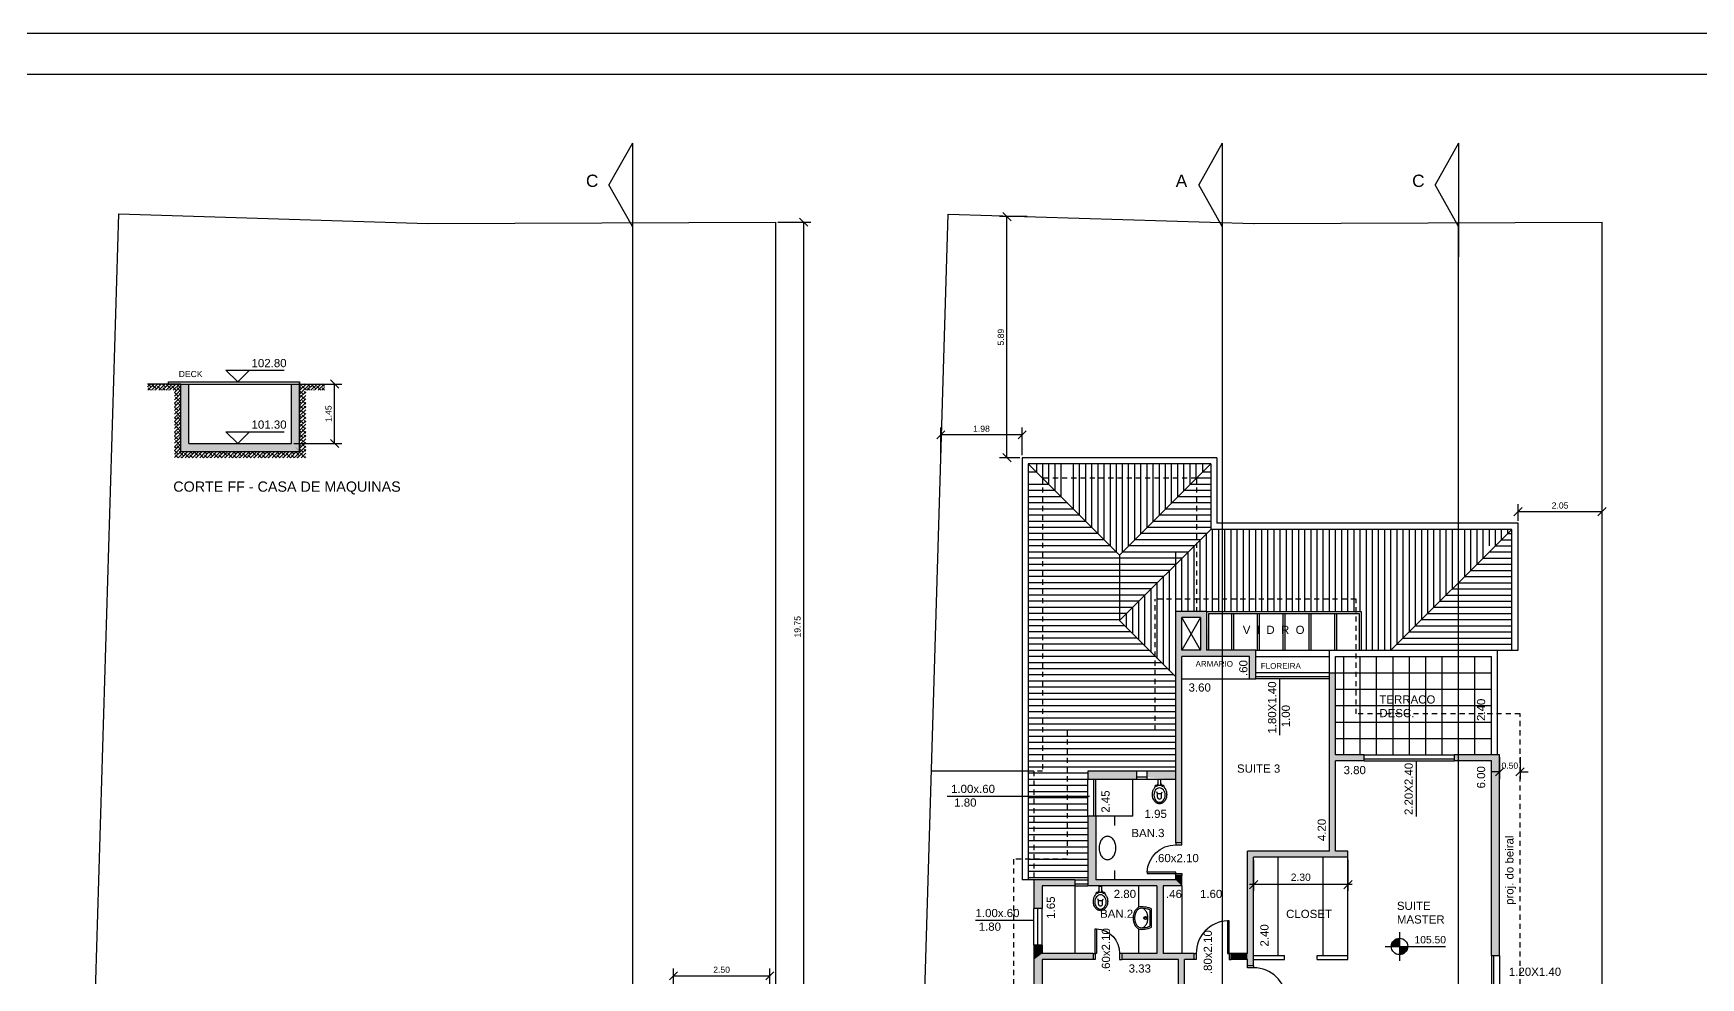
# Model space of a CAD drawing. Extents: x -23 to 90, y 6 to 84.
# Drawn here: x 25.28 to 65.95, y 61.38 to 84.43 of the extents above; entities that cross this region are included whole.
import ezdxf
from ezdxf.enums import TextEntityAlignment as Align

# ---------------------------------------------------------------- set-up
doc = ezdxf.new("R2010")
doc.units = 0
doc.header["$MEASUREMENT"] = 0
doc.linetypes.add('HIDDEN2', pattern=[0.1875, 0.125, -0.0625])
doc.layers.get('0').update_dxf_attribs({"linetype": 'CONTINUOUS'})
doc.layers.get('DEFPOINTS').update_dxf_attribs({"linetype": 'CONTINUOUS'})
for name, color, linetype in [('ALV', 6, 'CONTINUOUS'), ('CAIXILHO', 3, 'CONTINUOUS'), ('COTA', 7, 'CONTINUOUS'), ('COTAPR', 2, 'CONTINUOUS'), ('LOUCA20', 2, 'CONTINUOUS'), ('LOUCA50', 2, 'CONTINUOUS'), ('PEITORIL', 2, 'CONTINUOUS'), ('PISO', 11, 'CONTINUOUS'), ('PORTA', 2, 'CONTINUOUS'), ('PROJ', 21, 'HIDDEN2'), ('SIMBOLOG', 7, 'CONTINUOUS'), ('SOLID', 253, 'CONTINUOUS'), ('TELHADO', 21, 'CONTINUOUS'), ('TEXTO1', 5, 'CONTINUOUS'), ('VISTA1', 1, 'CONTINUOUS'), ('VISTA2', 2, 'CONTINUOUS'), ('VISTA5', 5, 'CONTINUOUS'), ('VISTA6', 6, 'CONTINUOUS')]:
    doc.layers.add(name, color=color, linetype=linetype)
doc.styles.add('ROMANS', font='romans', dxfattribs={"height": 0.2})
doc.styles.get("Standard").update_dxf_attribs({"font": 'swissl.ttf'})
doc.dimstyles.get("Standard").update_dxf_attribs({"dimtxt": 0.15, "dimasz": 0, "dimexe": 0.18, "dimexo": 0.06, "dimgap": 0.09, "dimtad": 1, "dimzin": 0, "dimdsep": 46, "dimtxsty": 'ROMANS', "dimtsz": 0.1, "dimcen": 0.09, "dimadec": 0, "dimazin": 0, "dimtfac": 1, "dimtix": 1, "dimtofl": 0, "dimtmove": 2, "dimatfit": 3, "dimfxl": 1, "dimtolj": 1, "dimtzin": 0, "dimarcsym": 0})

# ---------------------------------------------------------------- blocks, each defined once
blk = doc.blocks.new('PM80')
at = {"layer": 'PORTA'}
for points in [[(0.4, 0.075), (0.4, 0.875), (0.362, 0.875), (0.362, 0.075), (0.4, 0.075)], [(-0.45, 0.075), (-0.4, 0.075), (-0.4, -0.075), (-0.45, -0.075)], [(0.45, 0.075), (0.4, 0.075), (0.4, -0.075), (0.45, -0.075)]]:
    blk.add_lwpolyline(points, dxfattribs=at)
blk.add_arc((0.395, 0.08), 0.795, 92.362, 180.3876, dxfattribs=at)
blk = doc.blocks.new('BACIA2PL')
at = {"layer": 'LOUCA20'}
for p, q in [((-0.044, 0.15), (0.043, 0.15)), ((-0.051, -0.2), (0.051, -0.2)), ((-0.051, -0.288), (-0.051, -0.2)), ((0.051, -0.288), (0.051, -0.2))]:
    blk.add_line(p, q, dxfattribs=at)
for points in [[(-0.03, 0), (-0.03, 0.15)], [(0.032, 0), (0.032, 0.15)], [(-0.05, -0.2), (-0.063, -0.163)], [(0.05, -0.2), (0.062, -0.163)]]:
    blk.add_lwpolyline(points, dxfattribs=at)
blk.add_lwpolyline([(-0.138, -0.237, 0.078823), (-0.127, -0.306, 0.088058), (-0.097, -0.361, 0.105305), (-0.051, -0.4, 0.121887), (0, -0.413, 0.121887), (0.051, -0.4, 0.105305), (0.097, -0.361, 0.088058), (0.127, -0.306, 0.078823), (0.138, -0.237, 0.078823), (0.127, -0.169, 0.088058), (0.097, -0.114, 0.105305), (0.051, -0.075, 0.121887), (0, -0.063, 0.121887), (-0.051, -0.075, 0.105305), (-0.097, -0.114, 0.088058), (-0.127, -0.169, 0.078823)], format="xyb", close=True, dxfattribs=at)
for centre in [(-0.07, -0.025), (0.07, -0.025)]:
    blk.add_circle(centre, 0.00766, dxfattribs=at)
for centre, radius, start, end in [((0, 0), 0.0556, 122.78, 179.6714), ((0, 0), 0.0556, 0.3286, 54.4265), ((0, -0.284), 0.0509, 183.5219, 356.4781)]:
    blk.add_arc(centre, radius, start, end, dxfattribs=at)
at = {"layer": 'LOUCA50'}
blk.add_lwpolyline([(-0.175, -0.225, -0.069439), (-0.161, -0.136, -0.043663), (-0.124, -0.066, 0.015066), (-0.113, -0.053, 0.089395), (-0.1, 0), (0.1, 0, 0.12127), (0.113, -0.053, -0.009751), (0.118, -0.058, -0.007003), (0.124, -0.066, -0.013225), (0.142, -0.095, -0.020645), (0.161, -0.136, -0.020096), (0.171, -0.175, -0.021685), (0.175, -0.225, -0.019128), (0.171, -0.27, -0.020629), (0.161, -0.314, -0.020175), (0.145, -0.351, -0.021821), (0.124, -0.384, -0.025133), (0.096, -0.413, -0.028432), (0.065, -0.434, -0.029542), (0.033, -0.446, -0.030634), (0, -0.45, -0.030651), (-0.033, -0.446, -0.028489), (-0.065, -0.434, -0.028517), (-0.096, -0.413, -0.026288), (-0.124, -0.384, -0.011374), (-0.138, -0.363, -0.019462), (-0.161, -0.314, -0.005454), (-0.171, -0.278, -0.030993)], format="xyb", close=True, dxfattribs=at)
blk = doc.blocks.new('PM70')
at = {"layer": 'PORTA'}
for points in [[(0.35, 0.075), (0.312, 0.075), (0.312, 0.775), (0.35, 0.775), (0.35, 0.075)], [(-0.4, 0.075), (-0.35, 0.075), (-0.35, -0.075), (-0.4, -0.075)], [(0.4, 0.075), (0.35, 0.075), (0.35, -0.075), (0.4, -0.075)]]:
    blk.add_lwpolyline(points, dxfattribs=at)
blk.add_arc((0.345, 0.08), 0.695, 92.7111, 180.442, dxfattribs=at)
blk = doc.blocks.new('PM60')
at = {"layer": 'PORTA'}
for points in [[(0.3, 0.075), (0.3, 0.675), (0.262, 0.675), (0.262, 0.075), (0.3, 0.075)], [(-0.35, 0.075), (-0.3, 0.075), (-0.3, -0.075), (-0.35, -0.075)], [(0.35, 0.075), (0.3, 0.075), (0.3, -0.075), (0.35, -0.075)]]:
    blk.add_lwpolyline(points, dxfattribs=at)
blk.add_arc((0.296, 0.08), 0.596, 93.1812, 180.514, dxfattribs=at)
blk = doc.blocks.new('*D26')
at = {"color": 0, "linetype": 'ByBlock'}
for p, q in [((50.597, 64.256), (50.597, 63.499)), ((52.897, 64.256), (52.897, 63.499)), ((50.497, 63.549), (50.697, 63.749)), ((52.997, 63.649), (50.497, 63.649)), ((52.797, 63.549), (52.997, 63.749))]:
    blk.add_line(p, q, dxfattribs=at)
at = {"layer": 'DEFPOINTS', "color": 0, "linetype": 'ByBlock'}
for p in [(50.597, 64.318), (52.897, 64.318), (50.597, 63.649)]:
    blk.add_point(p, dxfattribs=at)
at = {"color": 0, "linetype": 'ByBlock'}
blk.add_text('2.30', height=0.18, dxfattribs=at).set_placement((51.747, 63.829), align=Align.MIDDLE_CENTER)
blk = doc.blocks.new('NIVEL')
at = {"layer": 'SIMBOLOG'}
for points in [[(-0.0035, 0), (0.0035, 0)], [(0, 0.0035), (0, -0.0035)]]:
    blk.add_lwpolyline(points, dxfattribs=at)
at = {"layer": 'SIMBOLOG', "const_width": 0.002}
for points in [[(0, 0.001, 0.414214), (-0.001, 0, 1)], [(0, -0.001, 0.414214), (0.001, 0, 1)]]:
    blk.add_lwpolyline(points, format="xyb", dxfattribs=at)
at = {"layer": 'SIMBOLOG'}
blk.add_circle((0, 0), 0.002, dxfattribs=at)
blk = doc.blocks.new('*D83')
at = {"color": 0, "linetype": 'ByBlock'}
for p, q in [((56.597, 66.758), (56.597, 66.223)), ((57.097, 66.758), (57.097, 66.223)), ((56.597, 66.403), (56.397, 66.403)), ((56.497, 66.303), (56.697, 66.503)), ((56.997, 66.303), (57.197, 66.503)), ((57.097, 66.403), (57.297, 66.403))]:
    blk.add_line(p, q, dxfattribs=at)
at = {"layer": 'DEFPOINTS', "color": 0, "linetype": 'ByBlock'}
for p in [(56.597, 66.818), (57.097, 66.818), (57.097, 66.403)]:
    blk.add_point(p, dxfattribs=at)
at = {"color": 0, "linetype": 'ByBlock'}
blk.add_text('0.50', height=0.15, dxfattribs=at).set_placement((56.847, 66.553), align=Align.MIDDLE_CENTER)
blk = doc.blocks.new('*D84')
at = {"color": 0, "linetype": 'ByBlock'}
for p, q in [((42.866, 74.527), (43.066, 74.727)), ((42.966, 74.187), (42.966, 74.807)), ((44.95, 74.627), (42.966, 74.627)), ((44.85, 74.527), (45.05, 74.727)), ((44.95, 74.128), (44.95, 74.807))]:
    blk.add_line(p, q, dxfattribs=at)
at = {"layer": 'DEFPOINTS', "color": 0, "linetype": 'ByBlock'}
for p in [(42.966, 74.627), (42.966, 74.127), (44.95, 74.068)]:
    blk.add_point(p, dxfattribs=at)
at = {"color": 0, "linetype": 'ByBlock'}
blk.add_text('1.98', height=0.15, dxfattribs=at).set_placement((43.958, 74.777), align=Align.MIDDLE_CENTER)
blk = doc.blocks.new('*D85')
at = {"color": 0, "linetype": 'ByBlock'}
for p, q in [((56.947, 72.653), (57.147, 72.853)), ((57.047, 72.528), (57.047, 72.933)), ((58.997, 72.653), (59.197, 72.853)), ((59.097, 72.528), (59.097, 72.933)), ((57.047, 72.753), (59.097, 72.753))]:
    blk.add_line(p, q, dxfattribs=at)
at = {"layer": 'DEFPOINTS', "color": 0, "linetype": 'ByBlock'}
for p in [(57.047, 72.468), (59.097, 72.753), (59.097, 72.468)]:
    blk.add_point(p, dxfattribs=at)
at = {"color": 0, "linetype": 'ByBlock'}
blk.add_text('2.05', height=0.15, dxfattribs=at).set_placement((58.072, 72.903), align=Align.MIDDLE_CENTER)
blk = doc.blocks.new('*D136')
at = {"color": 0, "linetype": 'ByBlock'}
for p, q in [((36.494, 61.323), (36.694, 61.523)), ((36.594, 61.128), (36.594, 61.603)), ((36.594, 61.423), (38.944, 61.423)), ((38.844, 61.323), (39.044, 61.523)), ((38.944, 61.128), (38.944, 61.603))]:
    blk.add_line(p, q, dxfattribs=at)
at = {"layer": 'DEFPOINTS', "color": 0, "linetype": 'ByBlock'}
for p in [(38.944, 61.423), (36.594, 61.068), (38.944, 61.068)]:
    blk.add_point(p, dxfattribs=at)
at = {"color": 0, "linetype": 'ByBlock'}
blk.add_text('2.50', height=0.15, dxfattribs=at).set_placement((37.769, 61.573), align=Align.MIDDLE_CENTER)
blk = doc.blocks.new('*X157')
at = {"color": 0}
for p, q in [((25.681, 75.797), (25.75, 75.867)), ((25.689, 75.717), (25.839, 75.867)), ((25.765, 75.793), (25.692, 75.867)), ((25.753, 75.717), (25.699, 75.771)), ((25.777, 75.717), (25.927, 75.867)), ((25.898, 75.749), (25.787, 75.859)), ((25.842, 75.717), (25.831, 75.727)), ((25.866, 75.717), (26.016, 75.867)), ((26.018, 75.717), (25.92, 75.815)), ((25.954, 75.717), (26.104, 75.867)), ((25.986, 75.837), (25.957, 75.867)), ((26.042, 75.717), (26.192, 75.867)), ((26.119, 75.793), (26.045, 75.867)), ((26.107, 75.717), (26.052, 75.771)), ((26.131, 75.717), (26.281, 75.867)), ((26.251, 75.749), (26.141, 75.859)), ((26.195, 75.717), (26.185, 75.727)), ((26.219, 75.717), (26.369, 75.867)), ((26.384, 75.705), (26.273, 75.815)), ((26.307, 75.717), (26.457, 75.867)), ((26.34, 75.837), (26.31, 75.867)), ((26.341, 75.662), (26.491, 75.812)), ((26.341, 75.573), (26.491, 75.723)), ((26.428, 75.572), (26.341, 75.659)), ((26.472, 75.793), (26.399, 75.867)), ((26.491, 75.686), (26.406, 75.771)), ((29.391, 75.795), (29.463, 75.867)), ((29.391, 75.707), (29.551, 75.867)), ((29.391, 75.618), (29.639, 75.867)), ((29.433, 75.749), (29.391, 75.791)), ((29.478, 75.616), (29.391, 75.703)), ((29.391, 75.53), (29.541, 75.68)), ((29.554, 75.717), (29.455, 75.815)), ((29.522, 75.837), (29.492, 75.867)), ((29.541, 75.641), (29.5, 75.683)), ((29.578, 75.717), (29.728, 75.867)), ((29.654, 75.793), (29.581, 75.867)), ((29.642, 75.717), (29.588, 75.771)), ((29.666, 75.717), (29.816, 75.867)), ((29.787, 75.749), (29.676, 75.859)), ((29.731, 75.717), (29.721, 75.727)), ((29.755, 75.717), (29.905, 75.867)), ((29.908, 75.717), (29.809, 75.815)), ((29.843, 75.717), (29.993, 75.867)), ((29.875, 75.837), (29.846, 75.867)), ((29.931, 75.717), (29.995, 75.78)), ((29.995, 75.806), (29.934, 75.867)), ((29.995, 75.717), (29.942, 75.771)), ((26.341, 75.485), (26.491, 75.635)), ((26.341, 75.397), (26.491, 75.547)), ((26.341, 75.308), (26.491, 75.458)), ((26.384, 75.351), (26.341, 75.394)), ((26.341, 75.22), (26.491, 75.37)), ((26.428, 75.218), (26.341, 75.305)), ((26.341, 75.131), (26.491, 75.281)), ((26.472, 75.439), (26.362, 75.55)), ((26.491, 75.332), (26.406, 75.417)), ((26.491, 75.597), (26.45, 75.638)), ((26.491, 75.244), (26.45, 75.285)), ((29.391, 75.441), (29.541, 75.591)), ((29.391, 75.353), (29.541, 75.503)), ((29.433, 75.395), (29.391, 75.437)), ((29.391, 75.265), (29.541, 75.415)), ((29.478, 75.263), (29.391, 75.349)), ((29.391, 75.176), (29.541, 75.326)), ((29.522, 75.484), (29.411, 75.594)), ((29.541, 75.376), (29.455, 75.462)), ((29.541, 75.287), (29.5, 75.329)), ((26.341, 75.043), (26.491, 75.193)), ((26.341, 74.955), (26.491, 75.105)), ((26.384, 74.998), (26.341, 75.04)), ((26.341, 74.866), (26.491, 75.016)), ((26.428, 74.865), (26.341, 74.952)), ((26.341, 74.778), (26.491, 74.928)), ((26.341, 74.69), (26.491, 74.84)), ((26.472, 75.086), (26.362, 75.196)), ((26.472, 74.732), (26.362, 74.843)), ((26.491, 74.979), (26.406, 75.064)), ((26.491, 74.89), (26.45, 74.931)), ((29.391, 75.088), (29.541, 75.238)), ((29.391, 75), (29.541, 75.15)), ((29.433, 75.042), (29.391, 75.084)), ((29.391, 74.911), (29.541, 75.061)), ((29.478, 74.909), (29.391, 74.996)), ((29.391, 74.823), (29.541, 74.973)), ((29.391, 74.734), (29.541, 74.884)), ((29.522, 75.13), (29.411, 75.241)), ((29.522, 74.777), (29.411, 74.887)), ((29.541, 75.022), (29.455, 75.108)), ((29.541, 74.934), (29.5, 74.975)), ((26.341, 74.601), (26.491, 74.751)), ((26.384, 74.644), (26.341, 74.687)), ((26.341, 74.513), (26.491, 74.663)), ((26.428, 74.511), (26.341, 74.598)), ((26.341, 74.424), (26.491, 74.574)), ((26.341, 74.336), (26.491, 74.486)), ((26.472, 74.379), (26.362, 74.489)), ((26.491, 74.625), (26.406, 74.71)), ((26.491, 74.537), (26.45, 74.578)), ((29.391, 74.646), (29.541, 74.796)), ((29.433, 74.688), (29.391, 74.73)), ((29.391, 74.558), (29.541, 74.708)), ((29.478, 74.556), (29.391, 74.642)), ((29.391, 74.469), (29.541, 74.619)), ((29.391, 74.381), (29.541, 74.531)), ((29.391, 74.292), (29.541, 74.442)), ((29.522, 74.423), (29.411, 74.533)), ((29.541, 74.669), (29.455, 74.754)), ((29.541, 74.58), (29.5, 74.622)), ((26.341, 74.248), (26.491, 74.398)), ((26.384, 74.29), (26.341, 74.333)), ((26.341, 74.159), (26.491, 74.309)), ((26.428, 74.158), (26.341, 74.245)), ((26.341, 74.071), (26.491, 74.221)), ((26.431, 74.067), (26.362, 74.136)), ((26.491, 74.272), (26.406, 74.357)), ((26.425, 74.067), (26.575, 74.217)), ((26.561, 74.114), (26.45, 74.224)), ((26.519, 74.067), (26.494, 74.092)), ((26.514, 74.067), (26.664, 74.217)), ((26.693, 74.069), (26.583, 74.18)), ((26.602, 74.067), (26.752, 74.217)), ((26.649, 74.202), (26.635, 74.217)), ((26.69, 74.067), (26.84, 74.217)), ((26.785, 74.067), (26.715, 74.136)), ((26.782, 74.158), (26.723, 74.217)), ((26.779, 74.067), (26.929, 74.217)), ((26.914, 74.114), (26.811, 74.217)), ((26.873, 74.067), (26.848, 74.092)), ((26.867, 74.067), (27.017, 74.217)), ((27.047, 74.069), (26.936, 74.18)), ((26.956, 74.067), (27.106, 74.217)), ((27.003, 74.202), (26.988, 74.217)), ((27.044, 74.067), (27.194, 74.217)), ((27.138, 74.067), (27.069, 74.136)), ((27.135, 74.158), (27.076, 74.217)), ((27.132, 74.067), (27.282, 74.217)), ((27.268, 74.114), (27.165, 74.217)), ((27.226, 74.067), (27.202, 74.092)), ((27.221, 74.067), (27.371, 74.217)), ((27.4, 74.069), (27.29, 74.18)), ((27.309, 74.067), (27.459, 74.217)), ((27.356, 74.202), (27.342, 74.217)), ((27.398, 74.067), (27.548, 74.217)), ((27.492, 74.067), (27.422, 74.136)), ((27.489, 74.158), (27.43, 74.217)), ((27.486, 74.067), (27.636, 74.217)), ((27.621, 74.114), (27.518, 74.217)), ((27.58, 74.067), (27.555, 74.092)), ((27.574, 74.067), (27.724, 74.217)), ((27.754, 74.069), (27.643, 74.18)), ((27.663, 74.067), (27.813, 74.217)), ((27.71, 74.202), (27.695, 74.217)), ((27.751, 74.067), (27.901, 74.217)), ((27.845, 74.067), (27.776, 74.136)), ((27.842, 74.158), (27.784, 74.217)), ((27.839, 74.067), (27.989, 74.217)), ((27.975, 74.114), (27.872, 74.217)), ((27.934, 74.067), (27.909, 74.092)), ((27.928, 74.067), (28.078, 74.217)), ((28.107, 74.069), (27.997, 74.18)), ((28.016, 74.067), (28.166, 74.217)), ((28.063, 74.202), (28.049, 74.217)), ((28.105, 74.067), (28.255, 74.217)), ((28.199, 74.067), (28.13, 74.136)), ((28.196, 74.158), (28.137, 74.217)), ((28.193, 74.067), (28.343, 74.217)), ((28.328, 74.114), (28.226, 74.217)), ((28.287, 74.067), (28.262, 74.092)), ((28.281, 74.067), (28.431, 74.217)), ((28.461, 74.069), (28.351, 74.18)), ((28.37, 74.067), (28.52, 74.217)), ((28.417, 74.202), (28.402, 74.217)), ((28.458, 74.067), (28.608, 74.217)), ((28.552, 74.067), (28.483, 74.136)), ((28.549, 74.158), (28.491, 74.217)), ((28.547, 74.067), (28.697, 74.217)), ((28.682, 74.114), (28.579, 74.217)), ((28.641, 74.067), (28.616, 74.092)), ((28.635, 74.067), (28.785, 74.217)), ((28.815, 74.069), (28.704, 74.18)), ((28.723, 74.067), (28.873, 74.217)), ((28.77, 74.202), (28.756, 74.217)), ((28.812, 74.067), (28.962, 74.217)), ((28.906, 74.067), (28.837, 74.136)), ((28.903, 74.158), (28.844, 74.217)), ((28.9, 74.067), (29.05, 74.217)), ((29.036, 74.114), (28.933, 74.217)), ((28.994, 74.067), (28.969, 74.092)), ((28.989, 74.067), (29.139, 74.217)), ((29.168, 74.069), (29.058, 74.18)), ((29.077, 74.067), (29.227, 74.217)), ((29.124, 74.202), (29.109, 74.217)), ((29.165, 74.067), (29.315, 74.217)), ((29.259, 74.067), (29.19, 74.136)), ((29.257, 74.158), (29.198, 74.217)), ((29.254, 74.067), (29.541, 74.354)), ((29.389, 74.114), (29.286, 74.217)), ((29.348, 74.067), (29.323, 74.092)), ((29.342, 74.067), (29.541, 74.266)), ((29.433, 74.335), (29.391, 74.377)), ((29.478, 74.202), (29.391, 74.288)), ((29.522, 74.069), (29.411, 74.18)), ((29.43, 74.067), (29.541, 74.177)), ((29.541, 74.315), (29.455, 74.401)), ((29.541, 74.227), (29.5, 74.268)), ((29.519, 74.067), (29.541, 74.089))]:
    blk.add_line(p, q, dxfattribs=at)
blk = doc.blocks.new('*D158')
at = {"color": 0, "linetype": 'ByBlock'}
for p, q in [((29.251, 75.867), (30.424, 75.867)), ((30.344, 75.767), (30.144, 75.967)), ((30.244, 74.417), (30.244, 75.867)), ((30.344, 74.317), (30.144, 74.517)), ((29.251, 74.417), (30.424, 74.417))]:
    blk.add_line(p, q, dxfattribs=at)
at = {"layer": 'DEFPOINTS', "color": 0, "linetype": 'ByBlock'}
for p in [(29.191, 75.867), (30.244, 75.867), (29.191, 74.417)]:
    blk.add_point(p, dxfattribs=at)
at = {"color": 0, "linetype": 'ByBlock'}
blk.add_text('1.45', height=0.15, rotation=90, dxfattribs=at).set_placement((30.094, 75.142), align=Align.MIDDLE_CENTER)
blk = doc.blocks.new('*D162')
at = {"color": 0, "linetype": 'ByBlock'}
for p, q in [((39.143, 79.818), (39.949, 79.818)), ((39.869, 79.718), (39.669, 79.918)), ((39.769, 79.818), (39.769, 60.068)), ((39.143, 60.068), (39.949, 60.068)), ((39.869, 59.968), (39.669, 60.168))]:
    blk.add_line(p, q, dxfattribs=at)
at = {"layer": 'DEFPOINTS', "color": 0, "linetype": 'ByBlock'}
for p in [(39.083, 79.818), (39.083, 60.068), (39.769, 60.068)]:
    blk.add_point(p, dxfattribs=at)
at = {"color": 0, "linetype": 'ByBlock'}
blk.add_text('19.75', height=0.15, rotation=90, dxfattribs=at).set_placement((39.619, 69.943), align=Align.MIDDLE_CENTER)
blk = doc.blocks.new('*D166')
at = {"color": 0, "linetype": 'ByBlock'}
for p, q in [((49.522, 79.954), (48.849, 79.954)), ((49.129, 79.854), (48.929, 80.054)), ((49.029, 74.068), (49.029, 79.954)), ((49.339, 74.068), (48.849, 74.068)), ((49.129, 73.968), (48.929, 74.168))]:
    blk.add_line(p, q, dxfattribs=at)
at = {"layer": 'DEFPOINTS', "color": 0, "linetype": 'ByBlock'}
for p in [(49.029, 79.954), (49.582, 79.954), (49.399, 74.068)]:
    blk.add_point(p, dxfattribs=at)
at = {"color": 0, "linetype": 'ByBlock'}
blk.add_text('5.89', height=0.15, rotation=90, dxfattribs=at).set_placement((48.879, 77.011), align=Align.MIDDLE_CENTER)

msp = doc.modelspace()

# ---------------------------------------------------------------- linework, layer by layer
for p, q in [((-23.303, 84.427), (90.408, 84.427)), ((39.893, 81.604), (39.893, 44.818)), ((26.32, 45.034), (27.364, 80.019)), ((27.364, 80.019), (34.902, 79.784)), ((34.902, 79.784), (43.393, 79.818)), ((43.393, 68.361), (43.393, 79.818)), ((46.548, 45.032), (47.591, 80.016)), ((47.591, 80.016), (55.054, 79.784)), ((55.056, 79.786), (63.546, 79.821)), ((60.046, 43.835), (60.046, 79.821)), ((63.546, 44.818), (63.546, 79.821)), ((54.279, 78.973), (54.279, 44.071)), ((43.393, 60.803), (43.393, 68.361)), ((53.296, 68.668), (54.946, 68.668)), ((49.686, 66.418), (47.186, 66.418)), ((49.686, 63.768), (49.399, 63.768)), ((50.686, 63.618), (50.686, 61.968)), ((53.296, 63.618), (53.296, 61.968)), ((58.955, 62.14), (59.727, 62.14))]:
    msp.add_line(p, q)
at = {"color": 6}
msp.add_line((-20.803, 83.427), (89.408, 83.427), dxfattribs=at)
at = {"layer": 'ALV'}
for p, q in [((53.899, 70.318), (53.146, 70.318)), ((53.146, 64.668), (53.146, 70.318)), ((53.749, 70.168), (53.296, 70.168)), ((53.296, 69.368), (53.296, 70.168)), ((53.749, 70.168), (53.749, 69.368)), ((53.899, 70.318), (53.899, 69.368)), ((53.749, 69.368), (53.296, 69.368)), ((54.946, 69.218), (53.296, 69.218)), ((53.296, 64.668), (53.296, 69.218)), ((55.096, 69.368), (53.899, 69.368)), ((54.946, 68.668), (54.946, 69.218)), ((55.096, 68.668), (55.096, 69.368)), ((56.896, 64.468), (56.896, 68.818)), ((56.896, 68.818), (57.046, 68.818)), ((57.046, 66.818), (57.046, 68.818)), ((54.946, 68.668), (55.096, 68.668)), ((57.746, 66.818), (57.046, 66.818)), ((57.746, 66.668), (57.746, 66.818)), ((61.046, 66.818), (59.946, 66.818)), ((59.946, 66.668), (59.946, 66.818)), ((61.046, 61.918), (61.046, 66.818)), ((50.999, 66.418), (50.999, 66.218)), ((52.199, 66.418), (50.999, 66.418)), ((52.199, 66.218), (52.199, 66.418)), ((53.146, 66.418), (52.449, 66.418)), ((52.449, 66.218), (52.449, 66.418)), ((57.046, 64.468), (57.046, 66.668)), ((57.746, 66.668), (57.046, 66.668)), ((60.846, 66.668), (59.946, 66.668)), ((60.846, 61.918), (60.846, 66.668)), ((52.199, 66.218), (50.999, 66.218)), ((53.146, 66.218), (52.449, 66.218)), ((51.199, 65.318), (50.999, 65.318)), ((50.999, 65.318), (50.999, 63.618)), ((51.199, 65.318), (51.199, 63.768)), ((53.296, 64.668), (53.146, 64.668)), ((56.896, 64.468), (54.896, 64.468)), ((54.896, 61.968), (54.896, 64.468)), ((57.346, 64.318), (55.046, 64.318)), ((55.046, 61.668), (55.046, 64.318)), ((57.346, 64.468), (57.046, 64.468)), ((57.346, 64.318), (57.346, 64.468)), ((53.146, 63.768), (53.146, 63.868)), ((53.296, 63.868), (53.146, 63.868)), ((53.296, 63.618), (53.296, 63.868)), ((49.686, 63.768), (49.686, 63.068)), ((50.686, 63.768), (49.686, 63.768)), ((49.886, 63.618), (49.886, 63.068)), ((50.686, 63.618), (49.886, 63.618)), ((50.686, 63.768), (50.686, 63.618)), ((52.686, 63.618), (50.999, 63.618)), ((53.146, 63.768), (51.199, 63.768)), ((52.686, 63.618), (52.686, 61.968)), ((53.296, 63.618), (52.836, 63.618)), ((52.836, 63.618), (52.836, 61.968)), ((49.886, 63.068), (49.686, 63.068)), ((49.886, 62.168), (49.686, 62.168)), ((49.686, 62.168), (49.686, 61.818)), ((49.886, 62.168), (49.886, 61.968)), ((51.128, 61.968), (49.886, 61.968)), ((51.128, 61.968), (51.128, 61.818)), ((52.686, 61.968), (51.828, 61.968)), ((51.828, 61.968), (51.828, 61.818)), ((53.596, 61.968), (52.836, 61.968)), ((53.596, 61.818), (53.596, 61.968)), ((54.496, 61.818), (54.496, 61.968)), ((54.896, 61.968), (54.496, 61.968)), ((60.846, 61.918), (61.046, 61.918)), ((49.686, 61.818), (49.686, 59.518)), ((49.886, 61.818), (49.886, 59.518)), ((51.128, 61.818), (49.886, 61.818)), ((53.212, 61.818), (51.828, 61.818)), ((53.212, 61.218), (53.212, 61.818)), ((53.362, 61.218), (53.362, 61.818)), ((53.596, 61.818), (53.362, 61.818)), ((54.896, 61.818), (54.496, 61.818)), ((54.896, 61.668), (54.896, 61.818)), ((55.046, 61.668), (54.896, 61.668))]:
    msp.add_line(p, q, dxfattribs=at)
at = {"layer": 'CAIXILHO'}
for p, q in [((53.899, 70.318), (57.673, 70.318)), ((53.949, 70.268), (57.623, 70.268)), ((53.949, 70.268), (53.949, 69.368)), ((54.503, 70.268), (54.503, 69.368)), ((54.553, 70.268), (54.553, 69.368)), ((55.132, 70.268), (55.132, 69.368)), ((55.182, 70.268), (55.182, 69.368)), ((55.761, 70.268), (55.761, 69.368)), ((55.811, 70.268), (55.811, 69.368)), ((56.39, 70.268), (56.39, 69.368)), ((56.44, 70.268), (56.44, 69.368)), ((57.019, 70.268), (57.019, 69.368)), ((57.069, 70.268), (57.069, 69.368)), ((57.623, 70.268), (57.623, 69.368)), ((57.673, 70.318), (57.673, 69.368)), ((56.896, 68.818), (55.096, 68.818)), ((56.896, 68.718), (55.096, 68.718)), ((56.896, 68.668), (55.096, 68.668)), ((57.746, 66.718), (59.946, 66.718)), ((57.746, 66.668), (59.946, 66.668)), ((51.149, 65.318), (51.149, 66.218)), ((51.199, 65.318), (51.199, 66.218)), ((52.449, 66.268), (52.199, 66.268)), ((52.449, 66.218), (52.199, 66.218)), ((55.646, 61.918), (55.646, 64.318)), ((56.746, 61.918), (56.746, 64.318)), ((57.346, 61.818), (57.346, 64.318)), ((50.686, 63.668), (50.999, 63.668)), ((49.786, 62.168), (49.786, 63.068)), ((55.046, 61.918), (55.796, 61.918)), ((55.796, 61.818), (55.796, 61.918)), ((56.596, 61.818), (56.596, 61.918)), ((56.596, 61.918), (57.346, 61.918)), ((60.896, 61.918), (60.896, 60.718)), ((55.046, 61.818), (55.796, 61.818)), ((56.596, 61.818), (57.346, 61.818))]:
    msp.add_line(p, q, dxfattribs=at)
at = {"layer": 'COTAPR'}
for p, q in [((29.977, 76.204), (31.396, 76.204)), ((30.265, 75.917), (29.977, 76.204)), ((30.265, 75.917), (30.554, 76.204)), ((30.265, 74.417), (29.977, 74.704)), ((29.977, 74.704), (31.396, 74.704)), ((30.265, 74.417), (30.554, 74.704)), ((55.685, 67.296), (55.685, 68.668)), ((59.016, 65.309), (59.016, 66.681)), ((47.572, 65.808), (51.042, 65.808)), ((48.258, 62.785), (49.69, 62.785))]:
    msp.add_line(p, q, dxfattribs=at)
at = {"layer": 'LOUCA20'}
for points in [[(51.276, 64.543, 0.072802), (51.292, 64.431, 0.0839), (51.336, 64.342, 0.106546), (51.407, 64.278, 0.130916), (51.482, 64.258, 0.130916), (51.557, 64.278, 0.106546), (51.627, 64.342, 0.0839), (51.671, 64.431, 0.072802), (51.687, 64.543, 0.072802), (51.671, 64.656, 0.0839), (51.627, 64.745, 0.106546), (51.557, 64.808, 0.130916), (51.482, 64.828, 0.130916), (51.407, 64.808, 0.106546), (51.336, 64.745, 0.0839), (51.292, 64.656, 0.072802)], [(52.305, 63.071, 0.13694), (52.246, 63.055, 0.106999), (52.19, 63.001, 0.081148), (52.156, 62.928, 0.069152), (52.142, 62.833, 0.069152), (52.156, 62.739, 0.081148), (52.19, 62.666, 0.106999), (52.246, 62.612, 0.13694), (52.305, 62.596, 0.13694), (52.364, 62.612, 0.106999), (52.42, 62.666, 0.081148), (52.454, 62.739, 0.069152), (52.467, 62.833, 0.069152), (52.454, 62.928, 0.081148), (52.42, 63.001, 0.106999), (52.364, 63.055, 0.13694)]]:
    msp.add_lwpolyline(points, format="xyb", close=True, dxfattribs=at)
for points in [[(52.517, 63.033, 0.035203), (52.46, 63.052, 0.062235), (52.305, 63.071, 0.062235)], [(52.305, 62.596, 0.062235), (52.46, 62.615, 0.035203), (52.517, 62.634, 0.107064)]]:
    msp.add_lwpolyline(points, format="xyb", dxfattribs=at)
msp.add_lwpolyline([(52.517, 63.033), (52.517, 62.634)], dxfattribs=at)
for radius in [0.0375, 0.025]:
    msp.add_circle((52.405, 62.833), radius, dxfattribs=at)
msp.add_arc((50.875, 64.543), 0.0000145, 324.8115, 35.1885, dxfattribs=at)
at = {"layer": 'LOUCA50'}
msp.add_lwpolyline([(52.305, 62.558, 0.06556), (52.474, 62.581, 0.0467), (52.555, 62.611), (52.555, 63.056, 0.0467), (52.474, 63.086, 0.06556), (52.305, 63.108, 0.130159), (52.232, 63.089, 0.106469), (52.164, 63.028, 0.084248), (52.121, 62.942, 0.073281), (52.105, 62.833, 0.073281), (52.121, 62.725, 0.084248), (52.164, 62.639, 0.106469), (52.232, 62.578, 0.130159)], format="xyb", close=True, dxfattribs=at)
at = {"layer": 'PEITORIL'}
for p, q in [((54.149, 74.068), (49.399, 74.068)), ((49.399, 74.068), (49.399, 63.768)), ((54.149, 74.068), (54.149, 72.468)), ((49.549, 73.918), (49.549, 63.768)), ((53.999, 73.918), (49.549, 73.918)), ((49.549, 73.918), (51.774, 71.693)), ((53.999, 73.918), (51.774, 71.693)), ((53.999, 73.918), (53.999, 72.318)), ((61.496, 72.468), (54.149, 72.468)), ((61.496, 69.368), (61.496, 72.468)), ((53.999, 72.318), (51.774, 70.093)), ((61.346, 72.318), (53.999, 72.318)), ((61.346, 72.318), (58.396, 69.368)), ((61.346, 69.368), (61.346, 72.318)), ((51.774, 71.693), (51.774, 70.093)), ((51.774, 70.093), (53.146, 68.721)), ((55.096, 69.368), (60.996, 69.368)), ((55.096, 69.218), (56.896, 69.218)), ((56.896, 68.818), (56.896, 69.368)), ((57.046, 68.818), (57.046, 69.218)), ((57.046, 69.218), (60.846, 69.218)), ((60.846, 66.818), (60.846, 69.218)), ((60.996, 66.818), (60.996, 69.368)), ((60.996, 69.368), (61.496, 69.368)), ((52.449, 66.418), (52.199, 66.418)), ((50.999, 65.318), (50.999, 66.218)), ((52.099, 65.318), (52.099, 66.218)), ((52.099, 65.318), (51.199, 65.318)), ((51.649, 65.318), (51.649, 65.089)), ((51.649, 63.997), (51.649, 63.768)), ((50.686, 63.768), (50.999, 63.768)), ((50.686, 63.618), (50.999, 63.618)), ((52.236, 63.618), (52.236, 63.091)), ((49.686, 62.168), (49.686, 63.068)), ((49.886, 62.168), (49.886, 63.068)), ((52.236, 62.576), (52.236, 61.968)), ((60.846, 61.918), (60.846, 60.718)), ((61.046, 61.918), (61.046, 60.718))]:
    msp.add_line(p, q, dxfattribs=at)
at = {"layer": 'PISO'}
for p, q in [((53.749, 70.168), (53.296, 69.368)), ((53.749, 69.368), (53.296, 70.168)), ((57.246, 66.818), (57.246, 69.218)), ((57.646, 66.818), (57.646, 69.218)), ((58.046, 66.818), (58.046, 69.218)), ((58.446, 66.818), (58.446, 69.218)), ((58.846, 66.818), (58.846, 69.218)), ((59.246, 66.818), (59.246, 69.218)), ((59.646, 66.818), (59.646, 69.218)), ((60.046, 66.818), (60.046, 69.218)), ((60.446, 66.818), (60.446, 69.218)), ((57.046, 68.818), (60.846, 68.818)), ((57.046, 68.418), (60.846, 68.418)), ((57.046, 68.018), (60.846, 68.018)), ((57.046, 67.618), (60.846, 67.618)), ((57.046, 67.218), (60.846, 67.218)), ((57.746, 66.818), (59.946, 66.818))]:
    msp.add_line(p, q, dxfattribs=at)
at = {"layer": 'PROJ'}
for p, q in [((49.899, 73.568), (49.899, 66.418)), ((53.649, 73.568), (49.899, 73.568)), ((53.649, 73.568), (53.649, 70.318)), ((52.646, 67.418), (52.646, 70.618)), ((57.546, 70.618), (52.646, 70.618)), ((57.546, 67.818), (57.546, 70.618)), ((61.546, 67.818), (57.546, 67.818)), ((61.546, 59.418), (61.546, 67.818)), ((52.646, 67.418), (50.499, 67.418)), ((50.499, 67.418), (50.499, 64.268)), ((49.686, 66.418), (49.686, 63.768)), ((49.899, 66.418), (49.686, 66.418)), ((50.499, 64.268), (49.186, 64.268)), ((49.186, 64.268), (49.186, 55.568))]:
    msp.add_line(p, q, dxfattribs=at)
at = {"layer": 'SOLID'}
for points in [[(28.875, 75.867), (28.875, 74.217), (29.075, 75.867), (29.075, 74.417)], [(31.575, 75.867), (31.575, 74.417), (31.775, 75.867), (31.775, 74.233)], [(31.575, 74.417), (31.775, 74.217), (29.075, 74.417), (28.875, 74.221)], [(31.575, 74.417), (31.775, 74.233), (31.775, 74.217)], [(53.296, 64.668), (53.146, 64.668), (53.296, 70.168), (53.146, 70.318)], [(53.296, 70.168), (53.146, 70.318), (53.749, 70.168), (53.899, 70.318)], [(53.749, 70.168), (53.899, 70.318), (53.749, 69.368), (53.949, 69.368)], [(53.296, 69.218), (53.296, 69.368), (54.946, 69.218), (55.096, 69.368)], [(54.946, 69.218), (55.096, 69.368), (54.946, 68.668), (55.096, 68.668)], [(57.046, 66.818), (56.896, 66.818), (57.046, 68.818), (56.896, 68.818)], [(57.046, 64.468), (56.896, 64.468), (57.046, 66.818), (56.896, 66.818)], [(57.746, 66.668), (57.746, 66.818), (57.046, 66.668), (56.896, 66.818)], [(57.046, 66.668), (57.046, 66.818), (57.746, 66.668), (57.746, 66.718)], [(59.946, 66.668), (59.946, 66.818), (60.846, 66.668), (61.046, 66.818)], [(60.846, 66.668), (61.046, 66.818), (60.846, 61.918), (61.046, 61.918)], [(50.999, 66.218), (50.999, 66.418), (52.199, 66.218), (52.199, 66.418)], [(52.449, 66.268), (52.449, 66.418), (53.146, 66.218), (53.146, 66.418)], [(51.199, 65.318), (50.999, 65.316), (51.199, 63.768), (50.999, 63.618)], [(55.046, 61.668), (54.896, 61.668), (55.046, 64.318), (54.896, 64.468)], [(55.046, 64.318), (54.896, 64.468), (57.346, 64.318), (57.346, 64.468)], [(53.146, 63.868), (53.296, 63.868), (53.146, 63.768), (53.296, 63.618)], [(49.886, 63.068), (49.686, 63.068), (49.886, 63.618), (49.686, 63.768)], [(49.886, 63.618), (49.686, 63.768), (50.686, 63.618), (50.686, 63.768)], [(53.146, 63.768), (53.296, 63.618), (51.199, 63.768), (50.999, 63.618)], [(52.836, 61.968), (52.686, 61.968), (52.836, 63.618), (52.686, 63.618)], [(49.686, 62.168), (49.886, 62.168), (49.686, 61.818), (49.886, 61.968)], [(49.686, 61.818), (49.886, 61.968), (51.128, 61.818), (51.128, 61.968)], [(51.828, 61.818), (51.828, 61.968), (53.596, 61.818), (53.596, 61.968)], [(54.496, 61.968), (54.496, 61.818), (54.896, 61.968), (54.896, 61.818)], [(49.886, 59.518), (49.686, 59.518), (49.886, 61.818), (49.686, 61.818)], [(53.362, 61.218), (53.212, 61.218), (53.362, 61.818), (53.212, 61.818)]]:
    msp.add_solid(points, dxfattribs=at)
at = {"layer": 'TELHADO'}
for p, q in [((49.752, 73.716), (49.549, 73.716)), ((49.752, 73.918), (49.752, 73.716)), ((49.902, 73.566), (49.902, 73.918)), ((50.052, 73.416), (50.052, 73.918)), ((50.202, 73.266), (50.202, 73.918)), ((50.352, 73.116), (50.352, 73.918)), ((50.652, 72.816), (50.652, 73.918)), ((50.802, 72.666), (50.802, 73.918)), ((50.952, 72.516), (50.952, 73.918)), ((51.102, 72.366), (51.102, 73.918)), ((51.252, 72.216), (51.252, 73.918)), ((51.402, 72.066), (51.402, 73.918)), ((51.552, 71.916), (51.552, 73.918)), ((51.552, 71.916), (51.552, 73.918)), ((51.702, 71.766), (51.702, 73.918)), ((51.846, 71.766), (51.846, 73.918)), ((51.996, 71.916), (51.996, 73.918)), ((51.996, 71.916), (51.996, 73.918)), ((52.146, 72.066), (52.146, 73.918)), ((52.296, 72.216), (52.296, 73.918)), ((52.446, 72.366), (52.446, 73.918)), ((52.596, 72.516), (52.596, 73.918)), ((52.746, 72.666), (52.746, 73.918)), ((52.896, 72.816), (52.896, 73.918)), ((53.046, 72.966), (53.046, 73.918)), ((53.196, 73.116), (53.196, 73.918)), ((53.346, 73.266), (53.346, 73.918)), ((53.496, 73.416), (53.496, 73.918)), ((53.646, 73.566), (53.646, 73.918)), ((53.796, 73.918), (53.796, 73.716)), ((53.999, 73.716), (53.796, 73.716)), ((50.052, 73.416), (49.549, 73.416)), ((50.202, 73.266), (49.549, 73.266)), ((53.999, 73.266), (53.346, 73.266)), ((53.999, 73.416), (53.496, 73.416)), ((53.999, 73.566), (53.646, 73.566)), ((50.352, 73.116), (49.549, 73.116)), ((50.502, 72.966), (49.549, 72.966)), ((50.652, 72.816), (49.549, 72.816)), ((53.999, 72.816), (52.896, 72.816)), ((53.999, 72.966), (53.046, 72.966)), ((53.999, 73.116), (53.196, 73.116)), ((50.802, 72.666), (49.549, 72.666)), ((50.952, 72.516), (49.549, 72.516)), ((53.999, 72.516), (52.596, 72.516)), ((53.999, 72.666), (52.746, 72.666)), ((51.102, 72.366), (49.549, 72.366)), ((51.252, 72.216), (49.549, 72.216)), ((51.402, 72.066), (49.549, 72.066)), ((53.746, 72.066), (52.146, 72.066)), ((53.896, 72.216), (52.296, 72.216)), ((53.999, 72.366), (52.446, 72.366)), ((53.746, 70.318), (53.746, 72.066)), ((53.896, 70.318), (53.896, 72.216)), ((54.046, 70.318), (54.046, 72.318)), ((54.196, 70.318), (54.196, 72.318)), ((54.346, 70.318), (54.346, 72.318)), ((54.496, 70.318), (54.496, 72.318)), ((54.646, 70.318), (54.646, 72.318)), ((54.796, 70.318), (54.796, 72.318)), ((54.946, 70.318), (54.946, 72.318)), ((55.096, 70.318), (55.096, 72.318)), ((55.246, 70.318), (55.246, 72.318)), ((55.396, 70.318), (55.396, 72.318)), ((55.546, 70.318), (55.546, 72.318)), ((55.696, 70.318), (55.696, 72.318)), ((55.846, 70.318), (55.846, 72.318)), ((55.996, 70.318), (55.996, 72.318)), ((56.146, 70.318), (56.146, 72.318)), ((56.296, 70.318), (56.296, 72.318)), ((56.446, 70.318), (56.446, 72.318)), ((56.596, 70.318), (56.596, 72.318)), ((56.746, 70.318), (56.746, 72.318)), ((56.896, 70.318), (56.896, 72.318)), ((57.046, 70.318), (57.046, 72.318)), ((57.196, 70.318), (57.196, 72.318)), ((57.346, 70.318), (57.346, 72.318)), ((57.496, 70.318), (57.496, 72.318)), ((57.646, 70.318), (57.646, 72.318)), ((57.796, 69.368), (57.796, 72.318)), ((57.946, 69.368), (57.946, 72.318)), ((58.096, 69.368), (58.096, 72.318)), ((58.246, 69.368), (58.246, 72.318)), ((58.396, 69.368), (58.396, 72.318)), ((58.546, 69.518), (58.546, 72.318)), ((58.696, 69.668), (58.696, 72.318)), ((58.846, 69.818), (58.846, 72.318)), ((58.996, 69.968), (58.996, 72.318)), ((59.146, 70.118), (59.146, 72.318)), ((59.296, 70.268), (59.296, 72.318)), ((59.446, 70.418), (59.446, 72.318)), ((59.596, 70.568), (59.596, 72.318)), ((59.746, 70.718), (59.746, 72.318)), ((59.896, 70.868), (59.896, 72.318)), ((60.046, 71.018), (60.046, 72.318)), ((60.196, 71.168), (60.196, 72.318)), ((60.346, 71.318), (60.346, 72.318)), ((60.496, 71.468), (60.496, 72.318)), ((60.646, 71.618), (60.646, 72.318)), ((60.796, 71.918), (60.796, 72.318)), ((60.946, 71.918), (60.946, 72.318)), ((61.096, 72.068), (61.096, 72.318)), ((61.096, 72.068), (61.346, 72.068)), ((61.246, 72.218), (61.246, 72.318)), ((61.246, 72.218), (61.346, 72.218)), ((51.552, 71.916), (49.549, 71.916)), ((51.702, 71.766), (49.549, 71.766)), ((53.296, 71.616), (49.549, 71.616)), ((53.446, 71.766), (51.846, 71.766)), ((53.596, 71.916), (51.996, 71.916)), ((53.146, 70.318), (53.146, 71.766)), ((53.296, 70.318), (53.296, 71.616)), ((53.446, 70.318), (53.446, 71.766)), ((53.596, 70.318), (53.596, 71.916)), ((60.646, 71.618), (61.346, 71.618)), ((60.796, 71.768), (61.346, 71.768)), ((60.946, 71.918), (61.346, 71.918)), ((53.146, 71.466), (49.549, 71.466)), ((52.996, 71.316), (49.549, 71.316)), ((52.996, 68.871), (52.996, 71.316)), ((53.146, 70.318), (53.146, 71.466)), ((60.346, 71.318), (61.346, 71.318)), ((60.496, 71.468), (61.346, 71.468)), ((52.846, 71.166), (49.549, 71.166)), ((52.696, 71.016), (49.549, 71.016)), ((52.546, 70.866), (49.549, 70.866)), ((52.546, 69.321), (52.546, 70.866)), ((52.696, 69.171), (52.696, 71.016)), ((52.846, 69.021), (52.846, 71.166)), ((59.896, 70.868), (61.346, 70.868)), ((60.046, 71.018), (61.346, 71.018)), ((60.196, 71.168), (61.346, 71.168)), ((52.396, 70.716), (49.549, 70.716)), ((52.246, 70.566), (49.549, 70.566)), ((52.096, 70.416), (49.549, 70.416)), ((52.096, 69.771), (52.096, 70.416)), ((52.246, 69.621), (52.246, 70.566)), ((52.396, 69.471), (52.396, 70.716)), ((59.446, 70.418), (61.346, 70.418)), ((59.596, 70.568), (61.346, 70.568)), ((59.746, 70.718), (61.346, 70.718)), ((51.946, 70.266), (49.549, 70.266)), ((51.774, 70.116), (49.549, 70.116)), ((51.902, 69.966), (49.549, 69.966)), ((51.946, 69.921), (51.946, 70.266)), ((58.996, 69.968), (61.346, 69.968)), ((59.146, 70.118), (61.346, 70.118)), ((59.296, 70.268), (61.346, 70.268)), ((52.052, 69.816), (49.549, 69.816)), ((52.202, 69.666), (49.549, 69.666)), ((58.696, 69.668), (61.346, 69.668)), ((58.846, 69.818), (61.346, 69.818)), ((52.352, 69.516), (49.549, 69.516)), ((52.502, 69.366), (49.549, 69.366)), ((52.652, 69.216), (49.549, 69.216)), ((58.546, 69.518), (61.346, 69.518)), ((52.802, 69.066), (49.549, 69.066)), ((52.952, 68.916), (49.549, 68.916)), ((53.102, 68.766), (49.549, 68.766)), ((53.146, 68.616), (49.549, 68.616)), ((53.146, 68.466), (49.549, 68.466)), ((53.146, 68.316), (49.549, 68.316)), ((53.146, 68.166), (49.549, 68.166)), ((53.146, 68.016), (49.549, 68.016)), ((53.146, 67.866), (49.549, 67.866)), ((53.146, 67.716), (49.549, 67.716)), ((53.146, 67.566), (49.549, 67.566)), ((53.146, 67.416), (49.549, 67.416)), ((53.146, 67.266), (49.549, 67.266)), ((53.146, 67.116), (49.549, 67.116)), ((53.146, 66.966), (49.549, 66.966)), ((53.146, 66.816), (49.549, 66.816)), ((53.146, 66.666), (49.549, 66.666)), ((53.146, 66.516), (49.549, 66.516)), ((50.999, 66.366), (49.549, 66.366)), ((50.999, 66.216), (49.549, 66.216)), ((50.999, 66.066), (49.549, 66.066)), ((50.999, 65.916), (49.549, 65.916)), ((50.999, 65.766), (49.549, 65.766)), ((50.999, 65.616), (49.549, 65.616)), ((50.999, 65.466), (49.549, 65.466)), ((50.999, 65.316), (49.549, 65.316)), ((50.999, 65.166), (49.549, 65.166)), ((50.999, 65.016), (49.549, 65.016)), ((50.999, 64.866), (49.549, 64.866)), ((50.999, 64.716), (49.549, 64.716)), ((50.999, 64.566), (49.549, 64.566)), ((50.999, 64.416), (49.549, 64.416)), ((50.999, 64.266), (49.549, 64.266)), ((50.999, 64.116), (49.549, 64.116)), ((50.999, 63.966), (49.549, 63.966)), ((50.999, 63.816), (49.549, 63.816))]:
    msp.add_line(p, q, dxfattribs=at)
at = {"layer": 'TEXTO1'}
for p, q in [((39.893, 81.745), (39.32, 80.729)), ((39.893, 81.745), (39.893, 78.973)), ((54.279, 81.745), (53.707, 80.729)), ((54.279, 81.745), (54.279, 78.973)), ((60.046, 81.745), (59.474, 80.729)), ((60.046, 81.745), (60.046, 78.973)), ((39.893, 79.713), (39.32, 80.729)), ((54.279, 79.713), (53.707, 80.729)), ((60.046, 79.713), (59.474, 80.729))]:
    msp.add_line(p, q, dxfattribs=at)
at = {"layer": 'VISTA2'}
for p, q in [((28.575, 75.917), (31.775, 75.917)), ((28.575, 75.867), (28.575, 75.917)), ((28.575, 75.867), (31.775, 75.867)), ((31.775, 75.917), (31.775, 75.867))]:
    msp.add_line(p, q, dxfattribs=at)
at = {"layer": 'VISTA6'}
for p, q in [((28.875, 75.867), (28.065, 75.867)), ((28.875, 74.217), (28.875, 75.867)), ((29.075, 74.417), (29.075, 75.867)), ((31.575, 74.417), (31.575, 75.867)), ((31.775, 74.217), (31.775, 75.917)), ((31.775, 75.867), (32.38, 75.867)), ((28.875, 74.217), (31.775, 74.217)), ((29.075, 74.417), (31.575, 74.417))]:
    msp.add_line(p, q, dxfattribs=at)

# ---------------------------------------------------------------- block references
for name, p in [('BACIA2PL', (52.751, 66.073)), ('BACIA2PL', (51.311, 63.463)), ('PM80', (54.046, 61.893))]:
    msp.add_blockref(name, p)
at = {"xscale": -1, "rotation": 90}
msp.add_blockref('PM70', (53.221, 64.268), dxfattribs=at)
at = {"xscale": -1}
msp.add_blockref('PM60', (51.478, 61.893), dxfattribs=at)
at = {"xscale": 100, "yscale": 100, "zscale": 100}
msp.add_blockref('NIVEL', (58.605, 62.14), dxfattribs=at)
at = {"rotation": 270}
msp.add_blockref('PM80', (54.971, 61.218), dxfattribs=at)
at = {"layer": 'VISTA1'}
msp.add_blockref('*X157', (2.384, 0), dxfattribs=at)

# ---------------------------------------------------------------- texts
for s, height, p in [('TERRACO', 0.2, (58.114, 68.069)), ('DESC.', 0.2, (58.114, 67.736)), ('SUITE 3', 0.2, (54.64, 66.382)), ('BAN.3', 0.2, (52.064, 64.809)), ('BAN.2', 0.2, (51.301, 62.839)), ('SUITE', 0.2, (58.541, 63.032)), ('CLOSET', 0.2, (55.838, 62.834)), ('MASTER', 0.2, (58.541, 62.699)), ('105.50', 0.18, (58.97, 62.215))]:
    msp.add_text(s, height=height).set_placement(p)
at = {"layer": 'COTAPR'}
for s, height, p in [('102.80', 0.2, (30.602, 76.278)), ('101.30', 0.2, (30.602, 74.778)), ('V  I  D  R  O', 0.2, (54.782, 69.768)), ('ARMARIO', 0.14, (53.63, 68.966)), ('FLOREIRA', 0.14, (55.221, 68.917)), ('3.60', 0.2, (53.459, 68.361)), ('3.80', 0.2, (57.241, 66.345)), ('1.00x.60', 0.2, (47.665, 65.886)), (' 1.80', 0.2, (47.665, 65.553)), ('1.95', 0.2, (52.386, 65.277)), ('.60x2.10', 0.2, (52.636, 64.197)), ('2.80', 0.2, (51.634, 63.322)), ('.46', 0.2, (52.909, 63.322)), ('1.60', 0.2, (53.738, 63.322)), ('1.00x.60', 0.2, (48.262, 62.856)), (' 1.80', 0.2, (48.262, 62.523)), ('3.33', 0.2, (51.998, 61.502)), ('1.20X1.40', 0.2, (61.273, 61.423))]:
    msp.add_text(s, height=height, dxfattribs=at).set_placement(p)
for s, p in [('.60', (54.895, 68.741)), ('1.80X1.40', (55.596, 67.335)), ('  1.00', (55.93, 67.335)), ('2.40', (60.694, 67.644)), ('2.20X2.40', (58.927, 65.348)), ('6.00', (60.694, 65.997)), ('2.45', (51.533, 65.404)), ('4.20', (56.807, 64.711)), ('proj. do beiral', (61.385, 63.154)), ('1.65', (50.198, 62.816)), ('2.40', (55.409, 62.138)), ('.60x2.10', (51.542, 61.515)), ('.80x2.10', (54.028, 61.465))]:
    msp.add_text(s, height=0.2, rotation=90, dxfattribs=at).set_placement(p)
at = {"layer": 'TEXTO1'}
for s, p in [('C', (38.759, 80.678)), ('A', (53.146, 80.678)), ('C', (58.913, 80.678))]:
    msp.add_text(s, height=0.3, dxfattribs=at).set_placement(p)
at = {"layer": 'VISTA2'}
msp.add_text('DECK', height=0.15, dxfattribs=at).set_placement((28.825, 76.036))
at = {"layer": 'VISTA5'}
msp.add_text('CORTE FF - CASA DE MAQUINAS', height=0.25, dxfattribs=at).set_placement((28.692, 73.239))

# ---------------------------------------------------------------- dimensions: what is measured, and where the dimension line sits
dim = msp.add_aligned_dim(p1=(57.346, 64.318), p2=(55.046, 64.318), distance=0.669, dimstyle='Standard')
dim.commit()
dim.dimension.update_dxf_attribs({"geometry": '*D26', "text_midpoint": (56.196, 63.829), "insert": (4.449, 0)})
at = {"layer": 'COTA'}
for base, p1, p2, picture, middle in [((47.416, 74.627), (49.399, 74.068), (47.416, 74.127), '*D84', (48.407, 74.777)), ((63.546, 72.753), (61.496, 72.468), (63.546, 72.468), '*D85', (62.521, 72.903))]:
    dim = msp.add_linear_dim(base=base, p1=p1, p2=p2, dimstyle='Standard', dxfattribs=at)
    dim.commit()
    dim.dimension.update_dxf_attribs({"geometry": picture, "text_midpoint": middle, "insert": (4.449, 0)})
at = {"layer": 'COTAPR'}
dim = msp.add_linear_dim(base=(44.068, 60.068), p1=(43.382, 79.818), p2=(43.382, 60.068), angle=90, dimstyle='Standard', dxfattribs=at)
dim.commit()
dim.dimension.update_dxf_attribs({"geometry": '*D162', "text_midpoint": (43.918, 69.943), "insert": (4.299, 0)})
dim = msp.add_linear_dim(base=(49.029, 79.954), p1=(49.399, 74.068), p2=(49.582, 79.954), angle=90, dimstyle='Standard', dxfattribs=at)
dim.commit()
dim.dimension.update_dxf_attribs({"geometry": '*D166', "text_midpoint": (48.879, 77.011)})
dim = msp.add_linear_dim(base=(61.546, 66.403), p1=(61.046, 66.818), p2=(61.546, 66.818), dimstyle='Standard', dxfattribs=at)
dim.commit()
dim.dimension.update_dxf_attribs({"geometry": '*D83', "text_midpoint": (61.296, 66.553), "insert": (4.449, 0)})
dim = msp.add_linear_dim(base=(43.243, 61.423), p1=(40.893, 61.068), p2=(43.243, 61.068), text='2.50', dimstyle='Standard', dxfattribs=at)
dim.commit()
dim.dimension.update_dxf_attribs({"geometry": '*D136', "text_midpoint": (42.068, 61.573), "insert": (4.299, 0)})
at = {"layer": 'VISTA2'}
dim = msp.add_linear_dim(base=(32.629, 75.867), p1=(31.575, 74.417), p2=(31.575, 75.867), angle=90, dimstyle='Standard', dxfattribs=at)
dim.commit()
dim.dimension.update_dxf_attribs({"geometry": '*D158', "text_midpoint": (32.479, 75.142), "insert": (2.384, 0)})

doc.saveas('drawing.dxf')
